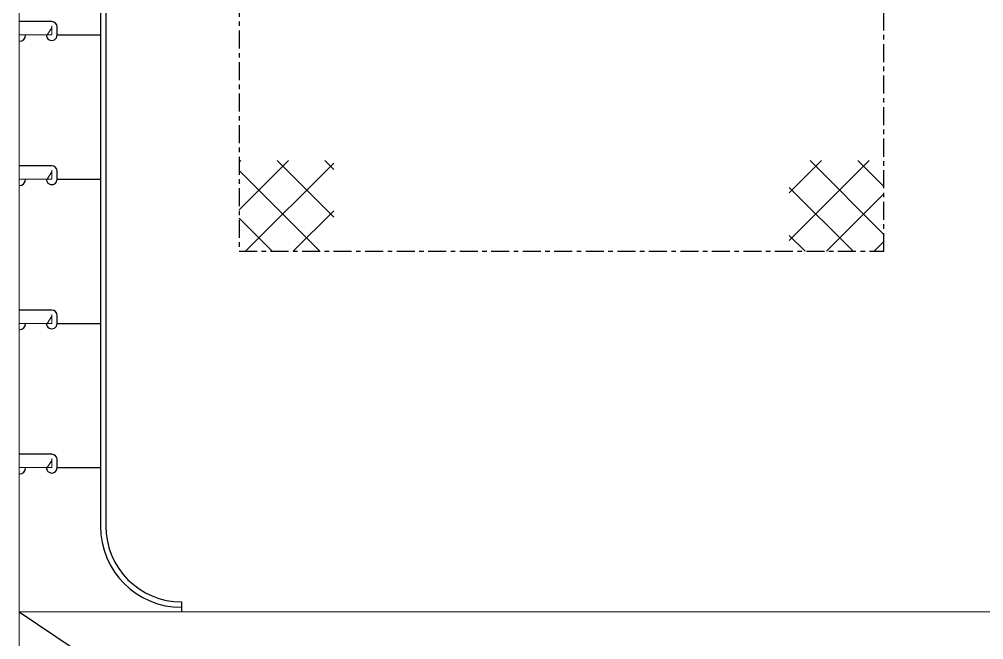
# Model space of a CAD drawing. Header units: millimetres. Extents: x -1838618 to -1600818, y -1770412 to -1553248.
# Drawn here: x -1795599 to -1790245, y -1690500 to -1687059 of the extents above; entities that cross this region are included whole.
import ezdxf

# ---------------------------------------------------------------- set-up
doc = ezdxf.new("R2010")
doc.units = ezdxf.units.MM
doc.header["$LTSCALE"] = 100
doc.linetypes.add('ACAD_ISO04W100', pattern=[30, 24, -3, 0, -3])
doc.linetypes.add('BORDER', pattern=[1.75, 1, -0.25, 0.25, -0.25])
doc.layers.add('412equipment', color=6, linetype='Continuous')

# ---------------------------------------------------------------- blocks, each defined once
blk = doc.blocks.new('LOW PLATFOR')
at = {"ltscale": 0.1}
h = blk.add_hatch(dxfattribs=at)
h.set_pattern_fill('ANSI37', color=256, scale=1500, style=0)
h.set_pattern_definition([(315, (-355218.23, 95758.63), (-132.58252, -132.58252), []), (225, (-355218.23, 95758.63), (-132.58252, 132.58252), [])])
h.paths.add_polyline_path([(-28580.1, -2800), (-28054.7, -2800), (-28054.7, -2296.4), (-28580.1, -2296.4)])
h = blk.add_hatch(dxfattribs=at)
h.set_pattern_fill('ANSI37', color=256, scale=1500, style=0)
h.set_pattern_definition([(225, (301638.07, 95758.63), (132.58252, -132.58252), []), (315, (301638.07, 95758.63), (132.58252, 132.58252), [])])
h.paths.add_polyline_path([(-25000.1, -2800), (-25525.4, -2800), (-25525.4, -2296.4), (-25000.1, -2296.4)])
at = {"color": 6, "linetype": 'Continuous', "lineweight": 20}
for p, q in [((-29800.3, 6431.2, 590), (-29800.3, -6431.2, 590)), ((-29800.2, -4790, 590), (-29800, 4800, 590)), ((-29620.1, -1600, 590), (-29620.1, -1550, 590)), ((-29620.1, -1600, 590), (-29620.1, -1550, 590)), ((-29620.1, -1600, 590), (-29620.1, -1550, 590)), ((-29620.1, -1600, 590), (-29620.1, -1550, 590)), ((-29620.1, -1600, 590), (-29620.1, -1550, 590)), ((-29620.1, -1600, 590), (-29620.1, -1550, 590)), ((-29620.1, -1600, 590), (-29800.1, -1600, 590)), ((-29645.1, -1600, 590), (-29620.1, -1560, 590)), ((-29645.1, -1600, 590), (-29620.1, -1560, 590)), ((-29645.1, -1600, 590), (-29620.1, -1560, 590)), ((-29645.1, -1600, 590), (-29620.1, -1560, 590)), ((-29620.1, -2400, 590), (-29620.1, -2350, 590)), ((-29620.1, -2400, 590), (-29620.1, -2350, 590)), ((-29620.1, -2400, 590), (-29620.1, -2350, 590)), ((-29620.1, -2400, 590), (-29620.1, -2350, 590)), ((-29620.1, -2400, 590), (-29620.1, -2350, 590)), ((-29620.1, -2400, 590), (-29620.1, -2350, 590)), ((-29620.1, -2400, 590), (-29800.1, -2400, 590)), ((-29645.1, -2400, 590), (-29620.1, -2360, 590)), ((-29645.1, -2400, 590), (-29620.1, -2360, 590)), ((-29645.1, -2400, 590), (-29620.1, -2360, 590)), ((-29645.1, -2400, 590), (-29620.1, -2360, 590)), ((-29620.1, -3200, 590), (-29620.1, -3150, 590)), ((-29620.1, -3200, 590), (-29620.1, -3150, 590)), ((-29620.1, -3200, 590), (-29620.1, -3150, 590)), ((-29620.1, -3200, 590), (-29620.1, -3150, 590)), ((-29620.1, -3200, 590), (-29620.1, -3150, 590)), ((-29620.1, -3200, 590), (-29620.1, -3150, 590)), ((-29620.1, -3200, 590), (-29800.1, -3200, 590)), ((-29645.1, -3200, 590), (-29620.1, -3160, 590)), ((-29645.1, -3200, 590), (-29620.1, -3160, 590)), ((-29645.1, -3200, 590), (-29620.1, -3160, 590)), ((-29645.1, -3200, 590), (-29620.1, -3160, 590)), ((-29645.1, -4000, 590), (-29620.1, -3960, 590)), ((-29645.1, -4000, 590), (-29620.1, -3960, 590)), ((-29645.1, -4000, 590), (-29620.1, -3960, 590)), ((-29645.1, -4000, 590), (-29620.1, -3960, 590)), ((-29620.1, -4000, 590), (-29620.1, -3950, 590)), ((-29620.1, -4000, 590), (-29620.1, -3950, 590)), ((-29620.1, -4000, 590), (-29620.1, -3950, 590)), ((-29620.1, -4000, 590), (-29620.1, -3950, 590)), ((-29620.1, -4000, 590), (-29620.1, -3950, 590)), ((-29620.1, -4000, 590), (-29620.1, -3950, 590)), ((-29620.1, -4000, 590), (-29800.1, -4000, 590)), ((-20660, -4800, 590), (-29800.3, -4800, 590)), ((-20660, -4800, 590), (-29790.2, -4800, 590))]:
    blk.add_line(p, q, dxfattribs=at)
at = {"color": 3, "linetype": 'Continuous'}
for p, q in [((-29350.1, 0, 590), (-29350, -4325, 590)), ((-29320.1, 0, 590), (-29320, -4325, 590))]:
    blk.add_line(p, q, dxfattribs=at)
at = {"color": 3}
for p, q in [((-29620.1, -1525.8, 590), (-29800.1, -1525.8, 590)), ((-29590.1, -1600, 590), (-29590.1, -1555.8, 590)), ((-29590.1, -1600, 590), (-29350.1, -1600, 590)), ((-29620.1, -2325.8, 590), (-29800.1, -2325.8, 590)), ((-29590.1, -2400, 590), (-29590.1, -2355.8, 590)), ((-29590.1, -2400, 590), (-29350.1, -2400, 590)), ((-29620.1, -3125.8, 590), (-29800.1, -3125.8, 590)), ((-29590.1, -3200, 590), (-29590.1, -3155.8, 590)), ((-29590.1, -3200, 590), (-29350.1, -3200, 590)), ((-29620.1, -3925.8, 590), (-29800.1, -3925.8, 590)), ((-29590.1, -4000, 590), (-29590.1, -3955.8, 590)), ((-29590.1, -4000, 590), (-29350.1, -4000, 590))]:
    blk.add_line(p, q, dxfattribs=at)
at = {"color": 2, "linetype": 'Continuous'}
blk.add_line((-28900, -4745, 590), (-28900, -4800, 590), dxfattribs=at)
at = {"color": 9, "linetype": 'ACAD_ISO04W100', "ltscale": 50}
blk.add_line((-29800.3, -4800, 590), (-20593.1, -10975.1, 590), dxfattribs=at)
at = {"linetype": 'BORDER', "elevation": 590}
blk.add_lwpolyline([(-28580.1, -2800), (-25000.1, -2800), (-25000.1, 2800), (-28580.1, 2800)], close=True, dxfattribs=at)
at = {"color": 3}
for centre, radius, start, end in [((-29620.1, -1555.8, 590), 30, 0.0011, 90.0011), ((-29800.1, -1600, 590), 35, 270.0011, 0.0011), ((-29620.1, -1600, 590), 30, 180.0011, 0.0011), ((-29620.1, -2355.8, 590), 30, 0.0011, 90.0011), ((-29800.1, -2400, 590), 35, 270.0011, 0.0011), ((-29620.1, -2400, 590), 30, 180.0011, 0.0011), ((-29620.1, -3155.8, 590), 30, 0.0011, 90.0011), ((-29800.1, -3200, 590), 35, 270.0011, 0.0011), ((-29620.1, -3200, 590), 30, 180.0011, 0.0011), ((-29620.1, -3955.8, 590), 30, 0.0011, 90.0011), ((-29800.1, -4000, 590), 35, 270.0011, 0.0011), ((-29620.1, -4000, 590), 30, 180.0011, 0.0011)]:
    blk.add_arc(centre, radius, start, end, dxfattribs=at)
at = {"color": 3, "linetype": 'Continuous'}
for radius in [450, 420]:
    blk.add_arc((-28900, -4325, 590), radius, 180.0011, 270, dxfattribs=at)

msp = doc.modelspace()

# ---------------------------------------------------------------- block references
at = {"layer": '412equipment', "color": 7}
msp.add_blockref('LOW PLATFOR', (-1765798.6, -1685545.7), dxfattribs=at)

doc.saveas('drawing.dxf')
